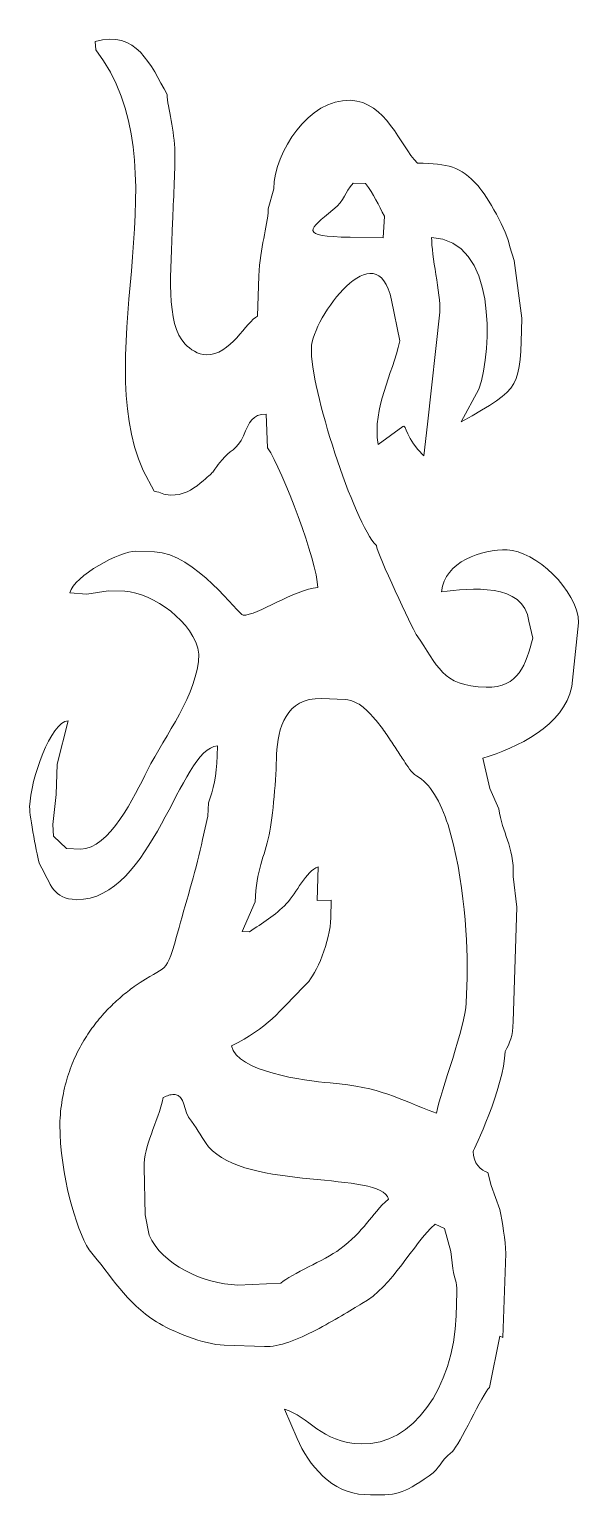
# Model space of a CAD drawing. Header units: millimetres. Extents: x -559 to -118, y -350 to 828.
import ezdxf

# ---------------------------------------------------------------- set-up
doc = ezdxf.new("R2010")
doc.units = ezdxf.units.MM
doc.header["$MEASUREMENT"] = 0
doc.layers.add('Camada 1', color=7, linetype='Continuous')

msp = doc.modelspace()

# ---------------------------------------------------------------- linework, layer by layer
at = {"layer": 'Camada 1', "lineweight": 9}
msp.add_open_spline([(-551.0134, 157.0652), (-541.1995, 140.4687), (-540.9359, 129.8047), (-521.3737, 128.8293), (-521.3737, 128.8293), (-460.4671, 128.6792), (-438.6248, 249.9061), (-408.3863, 252.4705), (-408.3863, 252.4705), (-408.3863, 252.4705), (-408.6502, 244.3673), (-408.6502, 244.3673), (-408.6502, 244.3673), (-409.1762, 228.212), (-411.3368, 217.1182), (-415.6096, 206.7371), (-415.6096, 206.7371), (-415.6096, 206.7371), (-415.9615, 195.9322), (-415.9615, 195.9322), (-415.9615, 195.9322), (-415.9615, 195.9322), (-420.3954, 177.1478), (-420.3954, 177.1478), (-420.3954, 177.1478), (-424.9155, 154.3548), (-432.9777, 129.3417), (-439.1933, 106.4571), (-439.1933, 106.4571), (-450.6499, 64.2779), (-447.6765, 78.8673), (-475.1941, 59.0333), (-475.1941, 59.0333), (-478.5977, 56.5801), (-482.0542, 53.8865), (-485.501, 50.9418), (-485.501, 50.9418), (-488.9478, 47.9969), (-492.3851, 44.8006), (-495.7494, 41.3417), (-495.7494, 41.3417), (-499.1138, 37.883), (-502.4056, 34.1616), (-505.5618, 30.1665), (-505.5618, 30.1665), (-508.718, 26.1714), (-511.7388, 21.9026), (-514.561, 17.3493), (-514.561, 17.3493), (-517.3831, 12.7959), (-520.0069, 7.9577), (-522.3694, 2.8237), (-522.3694, 2.8237), (-524.7318, -2.3104), (-526.8329, -7.7404), (-528.6097, -13.4772), (-528.6097, -13.4772), (-530.3866, -19.2141), (-531.8392, -25.258), (-532.9046, -31.6199), (-532.9046, -31.6199), (-533.9701, -37.9819), (-534.6484, -44.6618), (-534.8767, -51.6711), (-534.8767, -51.6711), (-534.4887, -92.8143), (-522.1688, -134.3915), (-511.4025, -152.4861), (-511.4025, -152.4861), (-492.9863, -173.3487), (-482.1603, -194.76), (-457.2755, -210.2115), (-457.2755, -210.2115), (-445.055, -217.7994), (-419.4211, -228.4905), (-403.0435, -229.0239), (-403.0435, -229.0239), (-403.0435, -229.0239), (-370.5871, -230.081), (-370.5871, -230.081), (-370.5871, -230.081), (-364.7699, -230.2704), (-358.0934, -228.8414), (-351.0714, -226.434), (-351.0714, -226.434), (-344.0496, -224.0267), (-336.682, -220.6405), (-329.4827, -216.9158), (-329.4827, -216.9158), (-322.2835, -213.191), (-315.2523, -209.1274), (-308.9032, -205.3647), (-308.9032, -205.3647), (-302.554, -201.6021), (-296.8867, -198.1402), (-292.415, -195.6192), (-292.415, -195.6192), (-267.5015, -181.5727), (-251.8473, -147.9825), (-233.5997, -131.7888), (-233.5997, -131.7888), (-233.5997, -131.7888), (-226.1788, -135.3249), (-226.1788, -135.3249), (-226.1788, -135.3249), (-226.1788, -135.3249), (-221.0317, -153.5996), (-221.0317, -153.5996), (-221.0317, -153.5996), (-221.0317, -153.5996), (-219.469, -167.4014), (-219.469, -167.4014), (-219.469, -167.4014), (-218.223, -176.8852), (-215.9471, -176.6212), (-216.2667, -186.4338), (-216.2667, -186.4338), (-216.2667, -186.4338), (-216.8825, -205.3425), (-216.8825, -205.3425), (-216.8825, -205.3425), (-218.7707, -263.3236), (-251.853, -309.6611), (-292.8631, -308.3255), (-292.8631, -308.3255), (-325.57, -307.2604), (-334.6893, -286.0565), (-354.5277, -280.477), (-354.5277, -280.477), (-354.5277, -280.477), (-344.3238, -303.9455), (-344.3238, -303.9455), (-344.3238, -303.9455), (-335.7449, -325.2123), (-315.9948, -348.1334), (-290.3645, -348.9679), (-290.3645, -348.9679), (-263.3169, -349.8488), (-260.6211, -348.9197), (-238.5796, -333.997), (-238.5796, -333.997), (-227.9879, -326.8245), (-231.5962, -323.6313), (-219.8261, -314.2624), (-219.8261, -314.2624), (-214.394, -309.9384), (-195.5248, -267.822), (-190.0914, -262.9996), (-190.0914, -262.9996), (-190.0914, -262.9996), (-181.6041, -221.7109), (-181.6041, -221.7109), (-181.6041, -221.7109), (-181.6041, -221.7109), (-179.2258, -222.7924), (-179.2258, -222.7924), (-179.2258, -222.7924), (-179.2258, -222.7924), (-177.0268, -155.2634), (-177.0268, -155.2634), (-177.0268, -155.2634), (-176.6744, -144.4448), (-180.2239, -130.5175), (-181.611, -119.9614), (-181.611, -119.9614), (-181.611, -119.9614), (-188.6322, -100.8039), (-188.6322, -100.8039), (-188.6322, -100.8039), (-188.6322, -100.8039), (-191.3647, -90.3021), (-191.3647, -90.3021), (-191.3647, -90.3021), (-196.7582, -88.9458), (-203.3292, -82.603), (-203.0261, -73.2953), (-203.0261, -73.2953), (-203.0051, -72.649), (-178.4406, -22.6085), (-177.4765, 6.9948), (-177.4765, 6.9948), (-173.6652, 14.4115), (-171.3776, 18.1999), (-170.957, 31.1189), (-170.957, 31.1189), (-170.957, 31.1189), (-167.966, 122.9588), (-167.966, 122.9588), (-167.966, 122.9588), (-167.966, 122.9588), (-170.9929, 147.3938), (-170.9929, 147.3938), (-170.9929, 147.3938), (-170.17, 172.6616), (-179.9777, 181.9089), (-182.5979, 201.8529), (-182.5979, 201.8529), (-182.5979, 201.8529), (-189.6933, 218.2112), (-189.6933, 218.2112), (-189.6933, 218.2112), (-189.6933, 218.2112), (-195.3715, 242.3792), (-195.3715, 242.3792), (-195.3715, 242.3792), (-168.3098, 250.7972), (-130.2299, 268.4559), (-123.9763, 299.993), (-123.9763, 299.993), (-123.9763, 299.993), (-118.4861, 351.1915), (-118.4861, 351.1915), (-118.4861, 351.1915), (-119.1869, 377.9206), (-153.683, 409.1224), (-175.8243, 409.8435), (-175.8243, 409.8435), (-195.814, 410.4943), (-226.3362, 400.2763), (-228.5057, 376.224), (-228.5057, 376.224), (-206.0128, 378.8788), (-161.8682, 383.9645), (-158.58, 352.4973), (-158.58, 352.4973), (-158.58, 352.4973), (-155.2013, 338.8667), (-155.2013, 338.8667), (-155.2013, 338.8667), (-160.7694, 318.2638), (-166.3227, 298.6687), (-192.7958, 299.5307), (-192.7958, 299.5307), (-229.1831, 300.7153), (-230.7243, 316.264), (-248.795, 341.8571), (-248.795, 341.8571), (-252.2315, 346.7245), (-279.781, 406.4991), (-280.831, 413.2631), (-280.831, 413.2631), (-298.9216, 431.556), (-334.0361, 540.1402), (-333.005, 571.7978), (-333.005, 571.7978), (-332.2039, 596.4065), (-280.1203, 667.035), (-268.6819, 610.2634), (-268.6819, 610.2634), (-268.6819, 610.2634), (-262.1008, 577.6005), (-262.1008, 577.6005), (-262.1008, 577.6005), (-267.8876, 549.9068), (-284.0629, 524.9833), (-279.4612, 494.5194), (-279.4612, 494.5194), (-279.4612, 494.5194), (-259.6266, 508.9918), (-259.6266, 508.9918), (-259.6266, 508.9918), (-256.788, 511.0631), (-257.0644, 498.779), (-242.6899, 485.3686), (-242.6899, 485.3686), (-242.6899, 485.3686), (-239.8572, 510.8386), (-239.8572, 510.8386), (-239.8572, 510.8386), (-239.8572, 510.8386), (-229.8575, 600.7552), (-229.8575, 600.7552), (-229.8575, 600.7552), (-229.1881, 615.8901), (-236.7059, 646.1429), (-236.4629, 660.5911), (-236.4629, 660.5911), (-184.492, 658.898), (-187.4961, 571.4722), (-198.4622, 538.9307), (-198.4622, 538.9307), (-198.4622, 538.9307), (-212.7183, 512.5157), (-212.7183, 512.5157), (-212.7183, 512.5157), (-163.1055, 540.8982), (-165.8905, 538.8218), (-164.0271, 596.0389), (-164.0271, 596.0389), (-164.0271, 596.0389), (-170.1684, 642.2076), (-170.1684, 642.2076), (-170.1684, 642.2076), (-170.1684, 642.2076), (-173.6351, 653.1367), (-173.6351, 653.1367), (-173.6351, 653.1367), (-175.5553, 665.5098), (-192.0504, 694.3095), (-199.1647, 702.1212), (-199.1647, 702.1212), (-213.9584, 718.3653), (-222.6063, 719.6287), (-247.8923, 720.4521), (-247.8923, 720.4521), (-262.0549, 734.7733), (-273.038, 769.9443), (-301.6757, 770.8768), (-301.6757, 770.8768), (-335.3236, 771.9729), (-362.2622, 729.7874), (-363.2364, 699.8721), (-363.2364, 699.8721), (-363.2364, 699.8721), (-367.5828, 683.7893), (-367.5828, 683.7893), (-367.5828, 683.7893), (-368.099, 667.9401), (-374.299, 653.6198), (-375.0697, 629.9523), (-375.0697, 629.9523), (-375.0697, 629.9523), (-376.1254, 597.5385), (-376.1254, 597.5385), (-376.1254, 597.5385), (-384.9193, 593.3899), (-398.2827, 565.8108), (-417.2741, 566.4293), (-417.2741, 566.4293), (-423.9156, 566.6455), (-430.2206, 570.9249), (-434.1932, 575.0931), (-434.1932, 575.0931), (-450.2742, 591.3537), (-445.6651, 633.6496), (-444.3911, 672.7709), (-444.3911, 672.7709), (-443.8195, 690.3212), (-442.2311, 712.529), (-442.5257, 729.5197), (-442.5257, 729.5197), (-442.803, 745.5599), (-448.416, 765.3937), (-448.6853, 775.6644), (-448.6853, 775.6644), (-462.1833, 799.33), (-473.2248, 827.9025), (-506.5511, 818.1097), (-506.5511, 818.1097), (-506.5511, 818.1097), (-505.9899, 811.4344), (-505.9899, 811.4344), (-505.9899, 811.4344), (-434.5123, 718.5861), (-511.443, 573.3387), (-468.0831, 473.4424), (-468.0831, 473.4424), (-468.0831, 473.4424), (-459.0654, 456.9244), (-459.0654, 456.9244), (-459.0654, 456.9244), (-453.1161, 456.0268), (-452.3706, 454.003), (-445.7886, 453.7886), (-445.7886, 453.7886), (-436.2634, 453.4784), (-428.4829, 457.9457), (-422.1561, 463.2854), (-422.1561, 463.2854), (-409.1483, 474.2629), (-414.2861, 470.1355), (-404.6785, 482.121), (-404.6785, 482.121), (-399.018, 489.1825), (-392.4703, 490.3772), (-387.5082, 501.4225), (-387.5082, 501.4225), (-382.5998, 512.3481), (-380.7064, 518.9049), (-369.1302, 518.893), (-369.1302, 518.893), (-369.1302, 518.893), (-368.1006, 491.8186), (-368.1006, 491.8186), (-368.1006, 491.8186), (-355.6997, 473.0026), (-328.3416, 400.4756), (-327.7953, 379.6399), (-327.7953, 379.6399), (-346.6042, 378.045), (-376.7585, 356.8974), (-387.7726, 357.2567), (-387.7726, 357.2567), (-390.9554, 357.3603), (-426.4058, 407.1877), (-458.7393, 408.2407), (-458.7393, 408.2407), (-458.7393, 408.2407), (-474.013, 408.738), (-474.013, 408.738), (-474.013, 408.738), (-485.5604, 409.1141), (-523.6434, 389.054), (-526.7051, 375.3017), (-526.7051, 375.3017), (-526.7051, 375.3017), (-513.2967, 374.2647), (-513.2967, 374.2647), (-513.2967, 374.2647), (-513.2967, 374.2647), (-496.0703, 377.0081), (-496.0703, 377.0081), (-496.0703, 377.0081), (-496.0703, 377.0081), (-482.7054, 376.573), (-482.7054, 376.573), (-482.7054, 376.573), (-460.4069, 375.1424), (-426.63, 352.109), (-423.194, 325.962), (-423.194, 325.962), (-424.2546, 293.3896), (-450.0866, 261.517), (-464.5122, 232.7473), (-464.5122, 232.7473), (-475.0456, 211.7395), (-495.2273, 169.4901), (-518.1174, 169.5143), (-518.1174, 169.5143), (-518.1174, 169.5143), (-529.5722, 169.8874), (-529.5722, 169.8874), (-529.5722, 169.8874), (-529.5722, 169.8874), (-539.9655, 179.8156), (-539.9655, 179.8156), (-539.9655, 179.8156), (-539.9655, 179.8156), (-540.4119, 189.1691), (-540.4119, 189.1691), (-540.4119, 189.1691), (-540.4119, 189.1691), (-537.7109, 213.4176), (-537.7109, 213.4176), (-537.7109, 213.4176), (-537.7109, 213.4176), (-536.9191, 237.7283), (-536.9191, 237.7283), (-536.9191, 237.7283), (-536.9191, 237.7283), (-528.1387, 272.5951), (-528.1387, 272.5951), (-528.1387, 272.5951), (-542.0475, 271.4146), (-558.3146, 226.3159), (-559.0642, 203.297), (-559.0642, 203.297), (-559.305, 195.9026), (-552.8067, 162.9782), (-551.0134, 157.0652)], degree=3, knots=[0, 0, 0, 0, 0.008695652, 0.008695652, 0.008695652, 0.008695652, 0.017391304, 0.017391304, 0.017391304, 0.017391304, 0.026086957, 0.026086957, 0.026086957, 0.026086957, 0.034782609, 0.034782609, 0.034782609, 0.034782609, 0.043478261, 0.043478261, 0.043478261, 0.043478261, 0.052173913, 0.052173913, 0.052173913, 0.052173913, 0.060869565, 0.060869565, 0.060869565, 0.060869565, 0.069565217, 0.069565217, 0.069565217, 0.069565217, 0.07826087, 0.07826087, 0.07826087, 0.07826087, 0.086956522, 0.086956522, 0.086956522, 0.086956522, 0.095652174, 0.095652174, 0.095652174, 0.095652174, 0.104347826, 0.104347826, 0.104347826, 0.104347826, 0.113043478, 0.113043478, 0.113043478, 0.113043478, 0.12173913, 0.12173913, 0.12173913, 0.12173913, 0.130434783, 0.130434783, 0.130434783, 0.130434783, 0.139130435, 0.139130435, 0.139130435, 0.139130435, 0.147826087, 0.147826087, 0.147826087, 0.147826087, 0.156521739, 0.156521739, 0.156521739, 0.156521739, 0.165217391, 0.165217391, 0.165217391, 0.165217391, 0.173913043, 0.173913043, 0.173913043, 0.173913043, 0.182608696, 0.182608696, 0.182608696, 0.182608696, 0.191304348, 0.191304348, 0.191304348, 0.191304348, 0.2, 0.2, 0.2, 0.2, 0.208695652, 0.208695652, 0.208695652, 0.208695652, 0.217391304, 0.217391304, 0.217391304, 0.217391304, 0.226086957, 0.226086957, 0.226086957, 0.226086957, 0.234782609, 0.234782609, 0.234782609, 0.234782609, 0.243478261, 0.243478261, 0.243478261, 0.243478261, 0.252173913, 0.252173913, 0.252173913, 0.252173913, 0.260869565, 0.260869565, 0.260869565, 0.260869565, 0.269565217, 0.269565217, 0.269565217, 0.269565217, 0.27826087, 0.27826087, 0.27826087, 0.27826087, 0.286956522, 0.286956522, 0.286956522, 0.286956522, 0.295652174, 0.295652174, 0.295652174, 0.295652174, 0.304347826, 0.304347826, 0.304347826, 0.304347826, 0.313043478, 0.313043478, 0.313043478, 0.313043478, 0.32173913, 0.32173913, 0.32173913, 0.32173913, 0.330434783, 0.330434783, 0.330434783, 0.330434783, 0.339130435, 0.339130435, 0.339130435, 0.339130435, 0.347826087, 0.347826087, 0.347826087, 0.347826087, 0.356521739, 0.356521739, 0.356521739, 0.356521739, 0.365217391, 0.365217391, 0.365217391, 0.365217391, 0.373913043, 0.373913043, 0.373913043, 0.373913043, 0.382608696, 0.382608696, 0.382608696, 0.382608696, 0.391304348, 0.391304348, 0.391304348, 0.391304348, 0.4, 0.4, 0.4, 0.4, 0.408695652, 0.408695652, 0.408695652, 0.408695652, 0.417391304, 0.417391304, 0.417391304, 0.417391304, 0.426086957, 0.426086957, 0.426086957, 0.426086957, 0.434782609, 0.434782609, 0.434782609, 0.434782609, 0.443478261, 0.443478261, 0.443478261, 0.443478261, 0.452173913, 0.452173913, 0.452173913, 0.452173913, 0.460869565, 0.460869565, 0.460869565, 0.460869565, 0.469565217, 0.469565217, 0.469565217, 0.469565217, 0.47826087, 0.47826087, 0.47826087, 0.47826087, 0.486956522, 0.486956522, 0.486956522, 0.486956522, 0.495652174, 0.495652174, 0.495652174, 0.495652174, 0.504347826, 0.504347826, 0.504347826, 0.504347826, 0.513043478, 0.513043478, 0.513043478, 0.513043478, 0.52173913, 0.52173913, 0.52173913, 0.52173913, 0.530434783, 0.530434783, 0.530434783, 0.530434783, 0.539130435, 0.539130435, 0.539130435, 0.539130435, 0.547826087, 0.547826087, 0.547826087, 0.547826087, 0.556521739, 0.556521739, 0.556521739, 0.556521739, 0.565217391, 0.565217391, 0.565217391, 0.565217391, 0.573913043, 0.573913043, 0.573913043, 0.573913043, 0.582608696, 0.582608696, 0.582608696, 0.582608696, 0.591304348, 0.591304348, 0.591304348, 0.591304348, 0.6, 0.6, 0.6, 0.6, 0.608695652, 0.608695652, 0.608695652, 0.608695652, 0.617391304, 0.617391304, 0.617391304, 0.617391304, 0.626086957, 0.626086957, 0.626086957, 0.626086957, 0.634782609, 0.634782609, 0.634782609, 0.634782609, 0.643478261, 0.643478261, 0.643478261, 0.643478261, 0.652173913, 0.652173913, 0.652173913, 0.652173913, 0.660869565, 0.660869565, 0.660869565, 0.660869565, 0.669565217, 0.669565217, 0.669565217, 0.669565217, 0.67826087, 0.67826087, 0.67826087, 0.67826087, 0.686956522, 0.686956522, 0.686956522, 0.686956522, 0.695652174, 0.695652174, 0.695652174, 0.695652174, 0.704347826, 0.704347826, 0.704347826, 0.704347826, 0.713043478, 0.713043478, 0.713043478, 0.713043478, 0.72173913, 0.72173913, 0.72173913, 0.72173913, 0.730434783, 0.730434783, 0.730434783, 0.730434783, 0.739130435, 0.739130435, 0.739130435, 0.739130435, 0.747826087, 0.747826087, 0.747826087, 0.747826087, 0.756521739, 0.756521739, 0.756521739, 0.756521739, 0.765217391, 0.765217391, 0.765217391, 0.765217391, 0.773913043, 0.773913043, 0.773913043, 0.773913043, 0.782608696, 0.782608696, 0.782608696, 0.782608696, 0.791304348, 0.791304348, 0.791304348, 0.791304348, 0.8, 0.8, 0.8, 0.8, 0.808695652, 0.808695652, 0.808695652, 0.808695652, 0.817391304, 0.817391304, 0.817391304, 0.817391304, 0.826086957, 0.826086957, 0.826086957, 0.826086957, 0.834782609, 0.834782609, 0.834782609, 0.834782609, 0.843478261, 0.843478261, 0.843478261, 0.843478261, 0.852173913, 0.852173913, 0.852173913, 0.852173913, 0.860869565, 0.860869565, 0.860869565, 0.860869565, 0.869565217, 0.869565217, 0.869565217, 0.869565217, 0.87826087, 0.87826087, 0.87826087, 0.87826087, 0.886956522, 0.886956522, 0.886956522, 0.886956522, 0.895652174, 0.895652174, 0.895652174, 0.895652174, 0.904347826, 0.904347826, 0.904347826, 0.904347826, 0.913043478, 0.913043478, 0.913043478, 0.913043478, 0.92173913, 0.92173913, 0.92173913, 0.92173913, 0.930434783, 0.930434783, 0.930434783, 0.930434783, 0.939130435, 0.939130435, 0.939130435, 0.939130435, 0.947826087, 0.947826087, 0.947826087, 0.947826087, 0.956521739, 0.956521739, 0.956521739, 0.956521739, 0.965217391, 0.965217391, 0.965217391, 0.965217391, 0.973913043, 0.973913043, 0.973913043, 0.973913043, 0.982608696, 0.982608696, 0.982608696, 0.982608696, 0.991304348, 0.991304348, 0.991304348, 0.991304348, 1, 1, 1, 1], dxfattribs=at)
at = {"layer": 'Camada 1', "color": 7, "lineweight": 9}
for points, knots in [([(-301.8345, 660.8778), (-301.8345, 660.8778), (-275.3058, 660.3451), (-275.3058, 660.3451), (-275.3058, 660.3451), (-275.3058, 660.3451), (-274.3891, 677.7071), (-274.3891, 677.7071), (-274.3891, 677.7071), (-279.0646, 686.7992), (-282.7633, 695.4685), (-289.5943, 704.0833), (-289.5943, 704.0833), (-289.5943, 704.0833), (-299.5425, 704.2831), (-299.5425, 704.2831), (-299.5425, 704.2831), (-306.7984, 696.4672), (-305.5228, 691.1974), (-315.6657, 682.9315), (-315.6657, 682.9315), (-335.2649, 666.955), (-343.4032, 661.7125), (-301.8345, 660.8778)], [0, 0, 0, 0, 0.166666667, 0.166666667, 0.166666667, 0.166666667, 0.333333333, 0.333333333, 0.333333333, 0.333333333, 0.5, 0.5, 0.5, 0.5, 0.666666667, 0.666666667, 0.666666667, 0.666666667, 0.833333333, 0.833333333, 0.833333333, 0.833333333, 1, 1, 1, 1]), ([(-248.6284, 228.3396), (-252.7247, 230.6085), (-256.0917, 236.4909), (-258.6085, 240.2597), (-258.6085, 240.2597), (-260.5993, 243.2408), (-262.7393, 246.5852), (-265.007, 250.0915), (-265.007, 250.0915), (-267.2745, 253.5977), (-269.6698, 257.2661), (-272.1708, 260.8953), (-272.1708, 260.8953), (-274.6719, 264.5245), (-277.2789, 268.1145), (-279.97, 271.4643), (-279.97, 271.4643), (-282.6612, 274.8138), (-285.4366, 277.9234), (-288.2745, 280.5915), (-288.2745, 280.5915), (-291.1123, 283.2595), (-294.0128, 285.486), (-296.9541, 287.07), (-296.9541, 287.07), (-299.8953, 288.6541), (-302.8774, 289.5956), (-305.8787, 289.6933), (-305.8787, 289.6933), (-305.8787, 289.6933), (-324.9708, 290.3151), (-324.9708, 290.3151), (-324.9708, 290.3151), (-353.3795, 291.2401), (-360.1556, 266.2874), (-360.832, 245.5142), (-360.832, 245.5142), (-361.4492, 226.5648), (-363.6017, 195.6881), (-366.8287, 180.9108), (-366.8287, 180.9108), (-370.707, 163.1455), (-377.2262, 152.9125), (-378.067, 127.0965), (-378.067, 127.0965), (-378.067, 127.0965), (-388.5918, 103.2594), (-388.5918, 103.2594), (-388.5918, 103.2594), (-388.5918, 103.2594), (-382.6772, 102.9103), (-382.6772, 102.9103), (-382.6772, 102.9103), (-372.1875, 110.2428), (-362.2418, 115.9873), (-352.8936, 125.7518), (-352.8936, 125.7518), (-344.7492, 134.2582), (-337.3885, 151.8076), (-327.4599, 155.1936), (-327.4599, 155.1936), (-327.4599, 155.1936), (-328.3397, 128.1816), (-328.3397, 128.1816), (-328.3397, 128.1816), (-328.3397, 128.1816), (-316.9611, 128.3412), (-316.9611, 128.3412), (-316.9611, 128.3412), (-316.9611, 128.3412), (-317.3244, 114.3023), (-317.3244, 114.3023), (-317.3244, 114.3023), (-317.9416, 95.356), (-328.7098, 69.2365), (-336.6291, 61.3887), (-336.6291, 61.3887), (-359.768, 38.4636), (-367.715, 25.84), (-397.1237, 11.4434), (-397.1237, 11.4434), (-392.4832, -9.5105), (-339.0669, -16.4279), (-317.8921, -18.2802), (-317.8921, -18.2802), (-276.5008, -21.9002), (-264.3875, -30.9515), (-232.6056, -42.5872), (-232.6056, -42.5872), (-229.0065, -24.4378), (-209.3149, 27.0285), (-208.7015, 45.8681), (-208.7015, 45.8681), (-208.7015, 45.8681), (-208.0417, 66.1266), (-208.0417, 66.1266), (-208.0417, 66.1266), (-207.2834, 89.4134), (-210.0395, 148.0942), (-223.3255, 188.8602), (-223.3255, 188.8602), (-229.3644, 207.3901), (-237.5792, 222.2187), (-248.6284, 228.3396)], [0, 0, 0, 0, 0.038461538, 0.038461538, 0.038461538, 0.038461538, 0.076923077, 0.076923077, 0.076923077, 0.076923077, 0.115384615, 0.115384615, 0.115384615, 0.115384615, 0.153846154, 0.153846154, 0.153846154, 0.153846154, 0.192307692, 0.192307692, 0.192307692, 0.192307692, 0.230769231, 0.230769231, 0.230769231, 0.230769231, 0.269230769, 0.269230769, 0.269230769, 0.269230769, 0.307692308, 0.307692308, 0.307692308, 0.307692308, 0.346153846, 0.346153846, 0.346153846, 0.346153846, 0.384615385, 0.384615385, 0.384615385, 0.384615385, 0.423076923, 0.423076923, 0.423076923, 0.423076923, 0.461538462, 0.461538462, 0.461538462, 0.461538462, 0.5, 0.5, 0.5, 0.5, 0.538461538, 0.538461538, 0.538461538, 0.538461538, 0.576923077, 0.576923077, 0.576923077, 0.576923077, 0.615384615, 0.615384615, 0.615384615, 0.615384615, 0.653846154, 0.653846154, 0.653846154, 0.653846154, 0.692307692, 0.692307692, 0.692307692, 0.692307692, 0.730769231, 0.730769231, 0.730769231, 0.730769231, 0.769230769, 0.769230769, 0.769230769, 0.769230769, 0.807692308, 0.807692308, 0.807692308, 0.807692308, 0.846153846, 0.846153846, 0.846153846, 0.846153846, 0.884615385, 0.884615385, 0.884615385, 0.884615385, 0.923076923, 0.923076923, 0.923076923, 0.923076923, 0.961538462, 0.961538462, 0.961538462, 0.961538462, 1, 1, 1, 1]), ([(-463.232, -140.534), (-453.1263, -163.8178), (-420.1675, -179.7934), (-391.9139, -180.7136), (-391.9139, -180.7136), (-391.9139, -180.7136), (-357.4601, -179.1314), (-357.4601, -179.1314), (-357.4601, -179.1314), (-348.7519, -171.4034), (-323.0837, -161.394), (-310.045, -151.861), (-310.045, -151.861), (-290.6017, -137.6443), (-285.2959, -124.1747), (-271.1678, -111.6364), (-271.1678, -111.6364), (-276.9078, -88.7129), (-385.5243, -105.2327), (-415.4111, -69.5896), (-415.4111, -69.5896), (-421.0491, -62.8661), (-423.4878, -56.2717), (-429.3085, -49.1797), (-429.3085, -49.1797), (-436.1458, -40.8472), (-434.314, -27.9062), (-442.3545, -27.6444), (-442.3545, -27.6444), (-447.511, -27.4765), (-447.6607, -28.7624), (-451.9886, -30.0341), (-451.9886, -30.0341), (-456.0808, -50.6717), (-467.8691, -68.2539), (-467.2008, -86.3244), (-467.2008, -86.3244), (-467.2008, -86.3244), (-466.293, -124.1784), (-466.293, -124.1784), (-466.293, -124.1784), (-466.293, -124.1784), (-463.232, -140.534), (-463.232, -140.534)], [0, 0, 0, 0, 0.090909091, 0.090909091, 0.090909091, 0.090909091, 0.181818182, 0.181818182, 0.181818182, 0.181818182, 0.272727273, 0.272727273, 0.272727273, 0.272727273, 0.363636364, 0.363636364, 0.363636364, 0.363636364, 0.454545455, 0.454545455, 0.454545455, 0.454545455, 0.545454545, 0.545454545, 0.545454545, 0.545454545, 0.636363636, 0.636363636, 0.636363636, 0.636363636, 0.727272727, 0.727272727, 0.727272727, 0.727272727, 0.818181818, 0.818181818, 0.818181818, 0.818181818, 0.909090909, 0.909090909, 0.909090909, 0.909090909, 1, 1, 1, 1])]:
    msp.add_open_spline(points, degree=3, knots=knots, dxfattribs=at)

doc.saveas('drawing.dxf')
